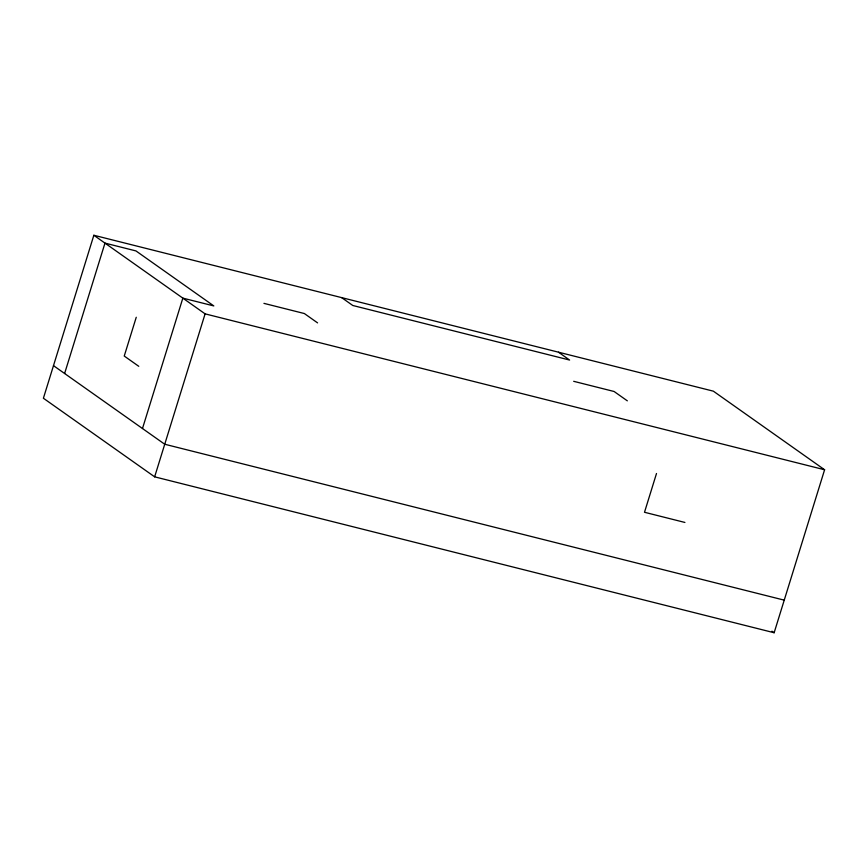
<?xml version="1.0" encoding="UTF-8"?>
<svg xmlns="http://www.w3.org/2000/svg" width="868" height="868" viewBox="0 0 868 868"><rect width="100%" height="100%" fill="white"/><g stroke="black" fill="none" stroke-linecap="round" stroke-linejoin="round"><path stroke-width="1.3" d="M93.852 235.261L43.4 398.238L154.645 476.836L774.147 632.739L824.6 469.762L713.355 391.164L93.852 235.261L205.098 313.858L824.6 469.762M64.612 373.5L104.974 243.116L135.951 250.917L213.821 305.927L182.844 298.136L142.482 428.521M136.254 317.265L124.243 356.043L138.761 366.307M154.645 476.836L205.098 313.858M656.501 473.494L644.501 512.272L684.917 522.449M263.937 303.366L304.353 313.532L317.579 322.885M573.683 381.312L614.099 391.49L627.336 400.842M784.238 600.146L164.736 444.242L53.49 365.645M558.482 352.191L569.603 360.046L352.777 305.482L341.656 297.626M771.945 631.188L774.147 632.739"/></g></svg>
